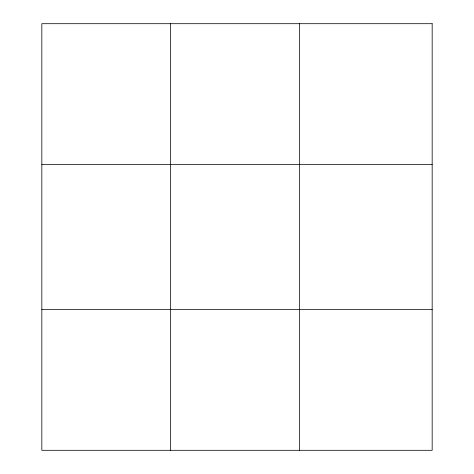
<?xml version="1.0" encoding="UTF-8"?>
<svg xmlns="http://www.w3.org/2000/svg" width="474" height="474" viewBox="0 0 474 474"><rect width="100%" height="100%" fill="white"/><g stroke="black" fill="none" stroke-linecap="round" stroke-linejoin="round"><path stroke-width="0.71" d="M170.646 23.7L170.646 450.3M299.455 23.7L299.455 450.3M41.831 164.478L432.17 164.478M41.831 309.522L432.17 309.522M432.17 23.7L432.17 450.3L41.831 450.3L41.831 23.7L432.17 23.7"/></g></svg>
